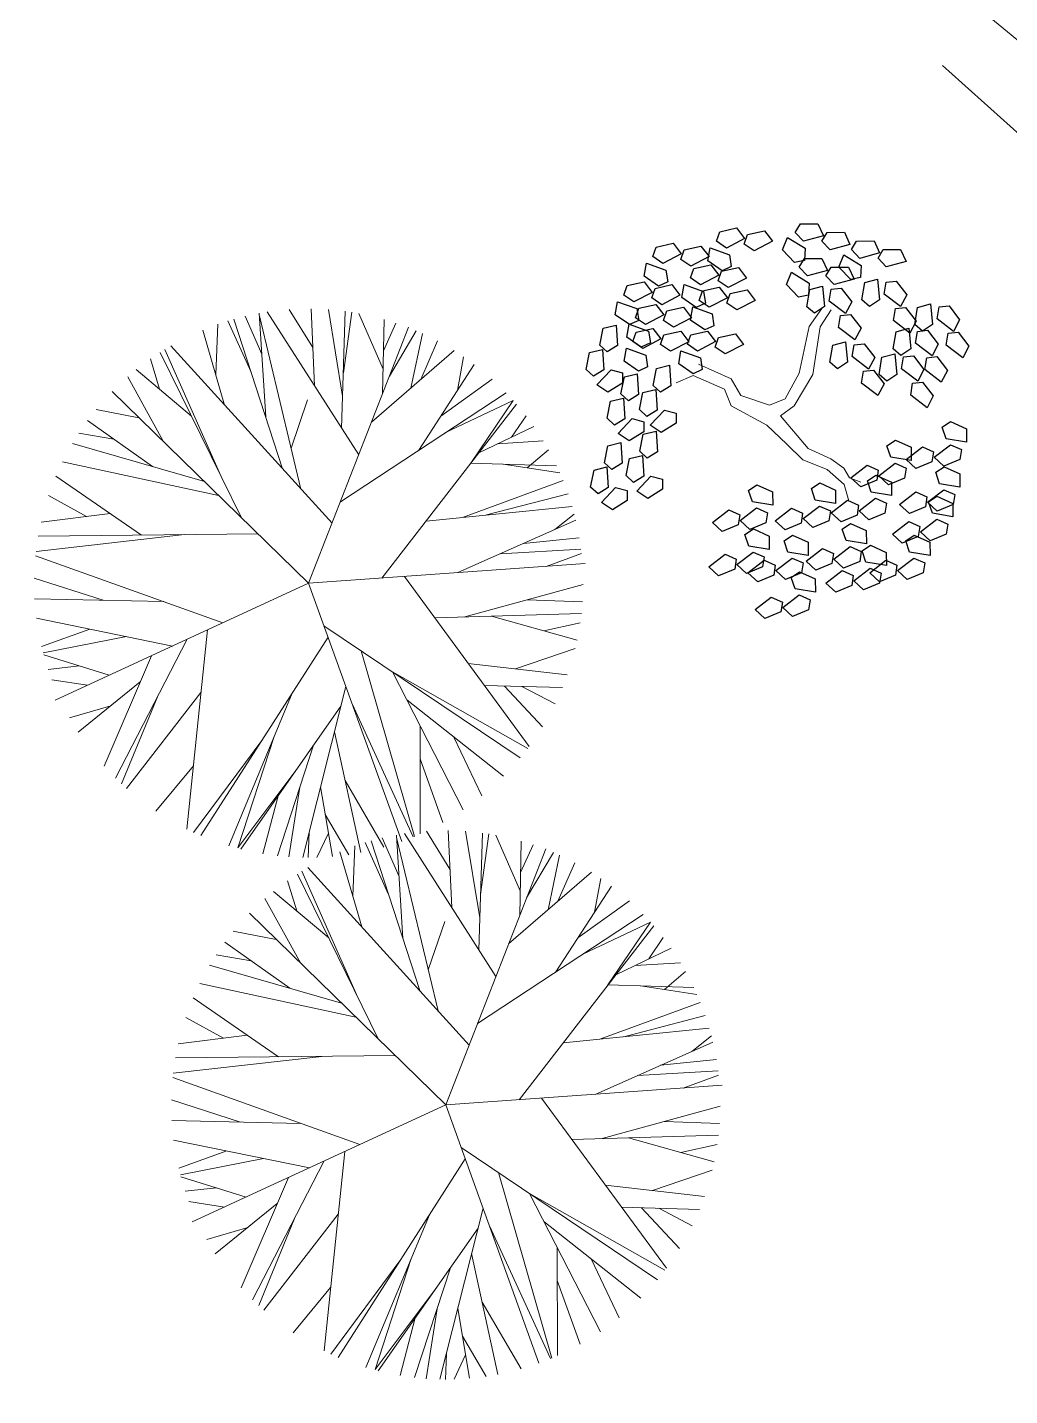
# Model space of a CAD drawing. Header units: millimetres. Extents: x 997 to 4249, y 599 to 1440.
# Drawn here: x 1463.88 to 1477.65, y 891.69 to 910.87 of the extents above; entities that cross this region are included whole.
import ezdxf

# ---------------------------------------------------------------- set-up
doc = ezdxf.new("R2010")
doc.units = ezdxf.units.MM
doc.linetypes.add('Continuo', pattern=[0])
doc.linetypes.add('DASHED', pattern=[19.05, 12.7, -6.35])
doc.layers.add('cercas existentes', color=18, linetype='Continuous')
doc.layers.add('taludes', color=9, linetype='Continuous')

# ---------------------------------------------------------------- blocks, each defined once
blk = doc.blocks.new('L', base_point=(1.3683, 0.5913))
at = {"linetype": 'Continuo'}
for p, q in [((1.2809, 0.65), (1.3117, 0.675)), ((1.3117, 0.675), (1.3419, 0.6213)), ((1.2937, 0.5998), (1.2809, 0.65)), ((1.3419, 0.6213), (1.3225, 0.5909)), ((1.2753, 0.5668), (1.3061, 0.5917)), ((1.3225, 0.5909), (1.2937, 0.5998)), ((1.3061, 0.5917), (1.3362, 0.538)), ((1.2881, 0.5166), (1.2753, 0.5668)), ((1.3362, 0.538), (1.3169, 0.5076)), ((1.337, 0.4891), (1.3557, 0.5478)), ((1.3557, 0.5478), (1.3911, 0.5544)), ((1.3911, 0.5544), (1.4042, 0.5272)), ((1.3169, 0.5076), (1.2881, 0.5166)), ((1.4042, 0.5272), (1.3763, 0.4836)), ((1.3763, 0.4836), (1.337, 0.4891))]:
    blk.add_line(p, q, dxfattribs=at)
blk = doc.blocks.new('gtfoods1')
at = {"layer": 'taludes', "lineweight": 5, "extrusion": (-0.01642, -0.01246, 0.999788)}
for p, q in [((-457.234, 244.485, 12.094), (-457.323, 245.939, 12.111)), ((-455.93, 243.954, 12.109), (-457.213, 245.957, 12.113)), ((-456.573, 245.461, 12.117), (-456.903, 245.992, 12.118)), ((-456.549, 244.921, 12.111), (-456.597, 246.001, 12.124)), ((-456.155, 244.775, 12.116), (-456.354, 245.991, 12.127)), ((-456.169, 244.327, 12.11), (-456.118, 245.967, 12.131)), ((-456.145, 245.104, 12.12), (-456.028, 245.954, 12.132)), ((-455.589, 245.155, 12.13), (-455.929, 245.936, 12.134)), ((-457.935, 245.081, 12.09), (-457.905, 245.785, 12.099)), ((-457.438, 245.115, 12.099), (-457.763, 245.832, 12.102)), ((-456.998, 243.757, 12.089), (-457.679, 245.856, 12.104)), ((-457.288, 245.366, 12.104), (-457.522, 245.897, 12.107)), ((-456.74, 243.474, 12.09), (-457.321, 245.904, 12.11)), ((-456.632, 242.154, 12.075), (-455.231, 245.745, 12.143)), ((-455.596, 244.81, 12.125), (-455.575, 245.853, 12.138)), ((-455.584, 245.414, 12.133), (-455.408, 245.801, 12.141)), ((-457.809, 244.65, 12.087), (-458.116, 245.704, 12.095)), ((-455.5, 245.057, 12.13), (-455.124, 245.693, 12.144)), ((-455.198, 244.891, 12.133), (-455.036, 245.654, 12.145)), ((-455.059, 245.011, 12.136), (-454.825, 245.55, 12.147)), ((-457.573, 243.072, 12.071), (-458.712, 245.391, 12.081)), ((-457.883, 243.704, 12.074), (-458.648, 245.431, 12.083)), ((-456.304, 242.994, 12.091), (-458.564, 245.481, 12.085)), ((-455.751, 244.413, 12.118), (-454.591, 245.415, 12.149)), ((-458.722, 244.875, 12.075), (-458.851, 245.298, 12.078)), ((-455.088, 244.019, 12.124), (-454.31, 245.221, 12.151)), ((-454.547, 244.855, 12.143), (-454.46, 245.329, 12.15)), ((-458.671, 244.144, 12.066), (-459.167, 245.049, 12.069)), ((-458.272, 244.496, 12.077), (-459.048, 245.149, 12.073)), ((-454.779, 244.497, 12.135), (-454.058, 245.013, 12.153)), ((-456.632, 242.154, 12.075), (-459.386, 244.842, 12.063)), ((-456.186, 243.297, 12.097), (-453.864, 244.825, 12.154)), ((-459.01, 244.475, 12.065), (-459.611, 244.59, 12.056)), ((-456.878, 244.049, 12.095), (-456.647, 244.727, 12.107)), ((-455.604, 242.227, 12.093), (-453.717, 244.664, 12.154)), ((-454.72, 244.262, 12.133), (-453.763, 244.717, 12.154)), ((-453.763, 244.717, 12.154), (-454.358, 243.836, 12.133)), ((-458.82, 243.79, 12.059), (-459.73, 244.436, 12.053)), ((-453.786, 244.201, 12.147), (-453.584, 244.5, 12.154)), ((-459.362, 244.174, 12.055), (-459.853, 244.259, 12.048)), ((-454.247, 243.98, 12.137), (-453.474, 244.35, 12.154)), ((-458.093, 243.58, 12.069), (-459.943, 244.113, 12.045)), ((-453.977, 244.109, 12.143), (-453.343, 244.149, 12.154)), ((-453.566, 243.772, 12.146), (-453.271, 244.025, 12.154)), ((-457.894, 243.385, 12.07), (-460.081, 243.858, 12.04)), ((-454.358, 243.836, 12.133), (-453.156, 243.801, 12.153)), ((-453.903, 243.823, 12.141), (-453.111, 243.703, 12.152)), ((-458.977, 242.828, 12.045), (-460.174, 243.657, 12.036)), ((-454.473, 243.077, 12.122), (-453.064, 243.592, 12.152)), ((-459.746, 243.091, 12.036), (-460.278, 243.382, 12.03)), ((-454.138, 243.111, 12.128), (-452.995, 243.408, 12.15)), ((-459.415, 243.132, 12.041), (-460.383, 243.012, 12.024)), ((-454.986, 243.026, 12.113), (-452.939, 243.231, 12.149)), ((-453.181, 242.906, 12.141), (-452.909, 243.122, 12.148)), ((-454.54, 242.303, 12.111), (-452.888, 243.036, 12.147)), ((-458.37, 242.835, 12.055), (-460.453, 242.6, 12.018)), ((-457.34, 242.845, 12.072), (-460.422, 242.813, 12.021)), ((-453.621, 242.711, 12.131), (-452.838, 242.791, 12.145)), ((-457.835, 241.599, 12.048), (-460.46, 242.539, 12.017)), ((-453.943, 242.568, 12.124), (-452.815, 242.63, 12.144)), ((-453.303, 242.39, 12.133), (-452.808, 242.57, 12.143)), ((-456.632, 242.154, 12.075), (-452.757, 242.429, 12.142)), ((-459.512, 241.915, 12.025), (-460.479, 242.224, 12.013)), ((-456.632, 242.154, 12.075), (-460.186, 240.514, 11.996)), ((-456.632, 242.154, 12.075), (-455.327, 238.535, 12.051)), ((-455.289, 242.249, 12.098), (-453.538, 239.867, 12.097)), ((-454.441, 241.681, 12.105), (-452.785, 242.138, 12.138)), ((-458.664, 241.896, 12.038), (-460.473, 241.936, 12.009)), ((-453.567, 241.923, 12.122), (-452.794, 241.895, 12.135)), ((-454.862, 241.669, 12.098), (-452.808, 241.731, 12.133)), ((-458.542, 241.273, 12.033), (-460.448, 241.662, 12.006)), ((-456.417, 241.557, 12.071), (-453.665, 239.705, 12.093)), ((-454.069, 241.693, 12.111), (-452.869, 241.354, 12.127)), ((-453.336, 241.486, 12.121), (-452.825, 241.6, 12.131)), ((-459.7, 241.51, 12.017), (-460.375, 241.266, 12.002)), ((-459.187, 241.405, 12.024), (-460.353, 241.177, 12.002)), ((-458.335, 241.368, 12.037), (-459.341, 239.423, 11.996)), ((-458.049, 241.5, 12.044), (-458.34, 238.707, 12.004)), ((-456.36, 241.4, 12.07), (-458.141, 238.615, 12.006)), ((-459.429, 240.863, 12.013), (-460.345, 241.148, 12.001)), ((-458.837, 241.137, 12.026), (-459.5, 239.59, 11.996)), ((-455.894, 241.205, 12.075), (-455.146, 238.605, 12.055)), ((-453.732, 240.953, 12.108), (-452.896, 241.238, 12.125)), ((-459.848, 240.994, 12.008), (-460.284, 240.945, 12)), ((-454.393, 241.03, 12.098), (-453.006, 240.869, 12.119)), ((-459.734, 240.723, 12.006), (-460.233, 240.801, 11.999)), ((-458.994, 240.772, 12.019), (-459.863, 240.066, 11.996)), ((-455.458, 240.912, 12.079), (-453.561, 239.837, 12.097)), ((-455.458, 240.912, 12.079), (-454.464, 238.976, 12.071)), ((-458.752, 240.562, 12.02), (-459.255, 239.34, 11.997)), ((-458.141, 240.623, 12.031), (-459.184, 239.275, 11.997)), ((-456.862, 240.615, 12.052), (-457.751, 238.473, 12.011)), ((-456.11, 240.706, 12.066), (-456.714, 238.308, 12.026)), ((-454.164, 240.719, 12.098), (-453.074, 240.69, 12.115)), ((-453.888, 240.712, 12.102), (-453.354, 240.14, 12.104)), ((-453.643, 240.705, 12.106), (-453.177, 240.461, 12.111)), ((-459.407, 240.436, 12.008), (-459.984, 240.267, 11.996)), ((-456.18, 240.429, 12.061), (-457.582, 238.426, 12.013)), ((-456.021, 240.461, 12.064), (-455.166, 238.597, 12.055)), ((-455.256, 240.518, 12.077), (-453.898, 239.447, 12.086)), ((-457.116, 240.004, 12.04), (-457.623, 238.445, 12.013)), ((-456.27, 240.07, 12.055), (-455.901, 238.377, 12.04)), ((-455.07, 240.155, 12.076), (-455.067, 238.639, 12.057)), ((-454.595, 239.997, 12.082), (-454.202, 239.171, 12.078)), ((-457.275, 239.97, 12.037), (-458.244, 238.661, 12.005)), ((-456.562, 239.882, 12.048), (-457.07, 238.332, 12.02)), ((-455.069, 239.692, 12.07), (-454.749, 238.799, 12.064)), ((-458.247, 239.594, 12.017), (-458.772, 238.958, 12)), ((-456.796, 239.548, 12.04), (-457.623, 238.445, 12.013)), ((-456.754, 239.297, 12.037), (-456.908, 238.317, 12.023)), ((-456.464, 239.298, 12.042), (-456.299, 238.321, 12.033)), ((-456.121, 239.388, 12.049), (-455.577, 238.454, 12.046)), ((-457.06, 239.171, 12.031), (-457.273, 238.361, 12.017)), ((-456.399, 238.91, 12.038), (-456.067, 238.348, 12.037)), ((-456.623, 238.668, 12.032), (-456.636, 238.307, 12.027)), ((-456.355, 238.65, 12.036), (-456.516, 238.309, 12.029)), ((-454.007, 236.639, 12.109), (-455.29, 238.643, 12.113)), ((-454.65, 238.147, 12.117), (-454.98, 238.678, 12.118)), ((-454.626, 237.607, 12.111), (-454.674, 238.687, 12.124)), ((-454.232, 237.461, 12.116), (-454.431, 238.677, 12.127)), ((-454.246, 237.012, 12.11), (-454.195, 238.652, 12.131)), ((-454.222, 237.79, 12.12), (-454.104, 238.639, 12.132)), ((-456.012, 237.767, 12.09), (-455.982, 238.471, 12.099)), ((-455.515, 237.8, 12.099), (-455.84, 238.517, 12.102)), ((-455.075, 236.443, 12.089), (-455.756, 238.542, 12.104)), ((-455.365, 238.052, 12.104), (-455.599, 238.583, 12.107)), ((-455.311, 237.171, 12.094), (-455.4, 238.624, 12.111)), ((-454.817, 236.16, 12.09), (-455.398, 238.589, 12.11)), ((-453.666, 237.841, 12.13), (-454.006, 238.622, 12.134)), ((-453.673, 237.495, 12.125), (-453.652, 238.539, 12.138)), ((-453.661, 238.099, 12.133), (-453.485, 238.487, 12.141)), ((-455.886, 237.336, 12.087), (-456.193, 238.39, 12.095)), ((-454.709, 234.84, 12.075), (-453.308, 238.431, 12.143)), ((-453.577, 237.743, 12.13), (-453.2, 238.379, 12.144)), ((-453.275, 237.577, 12.133), (-453.113, 238.34, 12.145)), ((-455.65, 235.758, 12.071), (-456.789, 238.077, 12.081)), ((-455.96, 236.389, 12.074), (-456.725, 238.117, 12.083)), ((-454.381, 235.68, 12.091), (-456.641, 238.167, 12.085)), ((-453.828, 237.098, 12.118), (-452.668, 238.101, 12.149)), ((-453.136, 237.696, 12.136), (-452.902, 238.236, 12.147)), ((-456.799, 237.56, 12.075), (-456.928, 237.983, 12.078)), ((-453.165, 236.705, 12.124), (-452.387, 237.907, 12.151)), ((-452.624, 237.541, 12.143), (-452.537, 238.014, 12.15)), ((-456.748, 236.83, 12.066), (-457.244, 237.735, 12.069)), ((-456.349, 237.182, 12.077), (-457.125, 237.834, 12.073)), ((-452.856, 237.182, 12.135), (-452.135, 237.699, 12.153)), ((-454.709, 234.84, 12.075), (-457.463, 237.527, 12.063)), ((-454.263, 235.982, 12.097), (-451.941, 237.511, 12.154)), ((-454.955, 236.735, 12.095), (-454.724, 237.413, 12.107)), ((-453.681, 234.913, 12.093), (-451.794, 237.35, 12.154)), ((-452.797, 236.947, 12.133), (-451.84, 237.403, 12.154)), ((-451.84, 237.403, 12.154), (-452.435, 236.522, 12.133)), ((-456.897, 236.475, 12.059), (-457.807, 237.121, 12.053)), ((-457.087, 237.161, 12.065), (-457.688, 237.275, 12.056)), ((-451.863, 236.886, 12.147), (-451.661, 237.186, 12.154)), ((-457.438, 236.86, 12.055), (-457.93, 236.944, 12.048)), ((-452.324, 236.666, 12.137), (-451.551, 237.036, 12.154)), ((-456.17, 236.266, 12.069), (-458.02, 236.799, 12.045)), ((-452.054, 236.795, 12.143), (-451.42, 236.834, 12.154)), ((-455.971, 236.071, 12.07), (-458.158, 236.544, 12.04)), ((-451.643, 236.457, 12.146), (-451.348, 236.71, 12.154)), ((-457.053, 235.514, 12.045), (-458.251, 236.343, 12.036)), ((-452.435, 236.522, 12.133), (-451.233, 236.487, 12.153)), ((-451.98, 236.508, 12.141), (-451.188, 236.388, 12.152)), ((-452.55, 235.763, 12.122), (-451.141, 236.277, 12.152)), ((-457.823, 235.776, 12.036), (-458.355, 236.067, 12.03)), ((-452.215, 235.796, 12.128), (-451.072, 236.094, 12.15)), ((-457.492, 235.817, 12.041), (-458.459, 235.697, 12.024)), ((-453.063, 235.711, 12.113), (-451.016, 235.917, 12.149)), ((-451.258, 235.591, 12.141), (-450.986, 235.807, 12.148)), ((-452.617, 234.988, 12.111), (-450.965, 235.722, 12.147)), ((-456.447, 235.52, 12.055), (-458.53, 235.285, 12.018)), ((-455.417, 235.531, 12.072), (-458.499, 235.499, 12.021)), ((-451.698, 235.396, 12.131), (-450.915, 235.477, 12.145)), ((-455.912, 234.284, 12.048), (-458.537, 235.224, 12.017)), ((-452.02, 235.253, 12.124), (-450.892, 235.316, 12.144)), ((-451.379, 235.076, 12.133), (-450.885, 235.255, 12.143)), ((-454.709, 234.84, 12.075), (-450.834, 235.115, 12.142)), ((-457.589, 234.6, 12.025), (-458.556, 234.91, 12.013)), ((-454.709, 234.84, 12.075), (-458.263, 233.2, 11.996)), ((-454.709, 234.84, 12.075), (-453.404, 231.22, 12.051)), ((-453.366, 234.935, 12.098), (-451.615, 232.553, 12.097)), ((-452.518, 234.367, 12.105), (-450.862, 234.824, 12.138)), ((-456.741, 234.581, 12.038), (-458.55, 234.622, 12.009)), ((-451.644, 234.608, 12.122), (-450.871, 234.581, 12.135)), ((-452.939, 234.354, 12.098), (-450.885, 234.417, 12.133)), ((-456.618, 233.959, 12.033), (-458.525, 234.348, 12.006)), ((-454.494, 234.243, 12.071), (-451.742, 232.39, 12.093)), ((-452.146, 234.378, 12.111), (-450.946, 234.04, 12.127)), ((-451.413, 234.171, 12.121), (-450.902, 234.285, 12.131)), ((-457.777, 234.195, 12.017), (-458.452, 233.951, 12.002)), ((-457.264, 234.091, 12.024), (-458.43, 233.862, 12.002)), ((-456.412, 234.054, 12.037), (-457.418, 232.108, 11.996)), ((-456.126, 234.186, 12.044), (-456.416, 231.392, 12.004)), ((-454.437, 234.086, 12.07), (-456.218, 231.301, 12.006)), ((-453.971, 233.891, 12.075), (-453.222, 231.291, 12.055)), ((-451.809, 233.639, 12.108), (-450.973, 233.923, 12.125)), ((-457.506, 233.549, 12.013), (-458.422, 233.833, 12.001)), ((-457.925, 233.679, 12.008), (-458.361, 233.63, 12)), ((-456.914, 233.822, 12.026), (-457.577, 232.276, 11.996)), ((-452.47, 233.715, 12.098), (-451.083, 233.554, 12.119)), ((-457.811, 233.408, 12.006), (-458.31, 233.486, 11.999)), ((-457.071, 233.457, 12.019), (-457.94, 232.751, 11.996)), ((-453.535, 233.598, 12.079), (-451.638, 232.522, 12.097)), ((-453.535, 233.598, 12.079), (-452.541, 231.661, 12.071)), ((-456.217, 233.308, 12.031), (-457.261, 231.961, 11.997)), ((-454.939, 233.3, 12.052), (-455.828, 231.159, 12.011)), ((-454.187, 233.392, 12.066), (-454.791, 230.993, 12.026)), ((-452.241, 233.405, 12.098), (-451.151, 233.376, 12.115)), ((-451.965, 233.397, 12.102), (-451.431, 232.826, 12.104)), ((-451.72, 233.391, 12.106), (-451.254, 233.146, 12.111)), ((-457.484, 233.121, 12.008), (-458.061, 232.953, 11.996)), ((-456.829, 233.248, 12.02), (-457.332, 232.026, 11.997)), ((-454.257, 233.114, 12.061), (-455.658, 231.112, 12.013)), ((-454.098, 233.146, 12.064), (-453.243, 231.283, 12.055)), ((-453.333, 233.204, 12.077), (-451.975, 232.132, 12.086)), ((-455.193, 232.689, 12.04), (-455.7, 231.131, 12.013)), ((-454.347, 232.756, 12.055), (-453.978, 231.062, 12.04)), ((-453.147, 232.841, 12.076), (-453.144, 231.325, 12.057)), ((-455.352, 232.656, 12.037), (-456.321, 231.347, 12.005)), ((-454.639, 232.568, 12.048), (-455.147, 231.017, 12.02)), ((-452.672, 232.682, 12.082), (-452.279, 231.857, 12.078)), ((-453.146, 232.378, 12.07), (-452.826, 231.484, 12.064)), ((-456.324, 232.279, 12.017), (-456.849, 231.643, 12)), ((-454.873, 232.234, 12.04), (-455.7, 231.131, 12.013)), ((-454.831, 231.982, 12.037), (-454.985, 231.002, 12.023)), ((-454.541, 231.984, 12.042), (-454.376, 231.007, 12.033)), ((-454.198, 232.074, 12.049), (-453.654, 231.14, 12.046)), ((-455.137, 231.857, 12.031), (-455.35, 231.046, 12.017)), ((-454.476, 231.596, 12.038), (-454.144, 231.034, 12.037)), ((-454.7, 231.353, 12.032), (-454.713, 230.992, 12.027)), ((-454.432, 231.336, 12.036), (-454.593, 230.994, 12.029))]:
    blk.add_line(p, q, dxfattribs=at)
at = {"layer": 'taludes', "linetype": 'Continuo', "lineweight": 5, "extrusion": (-0.012368, -0.016489, 0.999788)}
for p, q in [((-449.616, 245.755, 12.097), (-449.435, 246.005, 12.103)), ((-449.458, 245.75, 12.099), (-449.305, 245.988, 12.104)), ((-449.753, 245.098, 12.084), (-449.616, 245.755, 12.097)), ((-449.565, 245.078, 12.086), (-449.458, 245.75, 12.099)), ((-450.709, 245.02, 12.071), (-451.166, 245.223, 12.069)), ((-451.243, 245.064, 12.065), (-451.478, 244.963, 12.061)), ((-450.801, 244.875, 12.068), (-451.243, 245.064, 12.065)), ((-450.572, 244.786, 12.069), (-450.709, 245.02, 12.071)), ((-449.952, 244.74, 12.076), (-449.753, 245.098, 12.084)), ((-449.825, 244.641, 12.076), (-449.565, 245.078, 12.086)), ((-450.707, 244.642, 12.065), (-450.801, 244.875, 12.068)), ((-450.172, 244.652, 12.072), (-450.572, 244.786, 12.069)), ((-450.209, 244.37, 12.067), (-450.707, 244.642, 12.065)), ((-450.172, 244.652, 12.072), (-449.952, 244.74, 12.076)), ((-450.017, 244.499, 12.071), (-449.825, 244.641, 12.076)), ((-450.017, 244.499, 12.071), (-449.627, 244.041, 12.068)), ((-450.209, 244.37, 12.067), (-449.928, 244.105, 12.066)), ((-449.928, 244.105, 12.066), (-449.704, 243.882, 12.065)), ((-449.627, 244.041, 12.068), (-449.313, 243.896, 12.07)), ((-449.704, 243.882, 12.065), (-449.361, 243.749, 12.067)), ((-449.313, 243.896, 12.07), (-449.129, 243.769, 12.07)), ((-449.361, 243.749, 12.067), (-449.122, 243.539, 12.066)), ((-449.129, 243.769, 12.07), (-449.047, 243.631, 12.069)), ((-449.047, 243.631, 12.069), (-448.89, 243.572, 12.07)), ((-449.122, 243.539, 12.066), (-449.057, 243.308, 12.063))]:
    blk.add_line(p, q, dxfattribs=at)
at = {"layer": 'taludes', "linetype": 'DASHED', "lineweight": 5, "ltscale": 0.25}
blk.add_lwpolyline([(-320.828, 172.706), (-341.375, 180.171), (-358.77, 185.354), (-370.81, 185.581), (-377.616, 186.962), (-399.685, 192.753), (-405.402, 196.75), (-417.209, 204.642), (-425.902, 209.435), (-427.312, 211.637), (-427.077, 220.304), (-438.294, 240.928), (-456.842, 257.576), (-480.786, 260.129), (-491.37, 260.816), (-502.854, 263.267), (-520.267, 268.515), (-539.213, 268.638), (-540.268, 268.813), (-546.896, 270.764), (-557.583, 273.208), (-574.669, 276.685)], dxfattribs=at)
at = {"layer": 'taludes', "lineweight": 5, "elevation": 13.33}
blk.add_lwpolyline([(-713.332, 331.318), (-710.841, 331.221), (-691.321, 330.807), (-663.006, 321.026), (-631.197, 307.062), (-578.354, 278.127), (-564.885, 274.255), (-544.871, 270.452), (-526.339, 286.422), (-506.785, 297.004), (-484.325, 280.822), (-427.732, 234.121), (-394.233, 208.646), (-293.309, 172.951), (-278.688, 167.779), (-255.398, 168.56)], dxfattribs=at)
at = {"layer": 'taludes', "linetype": 'Continuo', "lineweight": 5, "extrusion": (-0.012368, -0.016489, 0.999788)}
for p, xscale, yscale, zscale, rotation in [((-507.632, -72.058, 13.603), 4.693247904986873, 4.693247904986873, 4.693247904986873, 292.8731664010561), ((-508.437, -72.722, 13.603), 4.693247905292083, 4.693247905292083, 4.693247905292083, 305.0710582407918), ((-509.02, -73.428, 13.603), 4.693247905292083, 4.693247905292083, 4.693247905292083, 305.0710582407918), ((-506.857, -71.778, 13.603), 4.693247904986873, 4.693247904986873, 4.693247904986873, 292.8731664010561), ((-507.294, -72.414, 13.603), 4.693247904986873, 4.693247904986873, 4.693247904986873, 292.8731664010561), ((-508.419, -73.352, 13.603), 4.693247905292083, 4.693247905292083, 4.693247905292083, 305.0710582407918), ((-506.429, -72.186, 13.603), 4.693247905158423, 4.693247905158423, 4.693247905158423, 240.0875733262941), ((-509.021, -74.105, 13.603), 4.693247905292083, 4.693247905292083, 4.693247905292083, 305.0710582407918), ((-508.134, -73.531, 13.603), 4.693247905292083, 4.693247905292083, 4.693247905292083, 305.0710582407918), ((-506.987, -72.726, 13.603), 4.693247905158423, 4.693247905158423, 4.693247905158423, 240.0875733262941), ((-505.628, -72.019, 13.603), 4.693247905158423, 4.693247905158423, 4.693247905158423, 240.0875733262941), ((-508.701, -74.259, 13.603), 4.693247905292083, 4.693247905292083, 4.693247905292083, 305.0710582407918), ((-508.98, -74.867, 13.603), 4.693247905007419, 4.693247905007419, 4.693247905007419, 11.23182489907098), ((-508.531, -74.552, 13.603), 4.693247905292083, 4.693247905292083, 4.693247905292083, 305.0710582407918), ((-505.663, -72.473, 13.603), 4.693247905158423, 4.693247905158423, 4.693247905158423, 240.0875733262941), ((-507.896, -74.122, 13.603), 4.693247905292083, 4.693247905292083, 4.693247905292083, 305.0710582407918), ((-506.261, -73.156, 13.603), 4.693247905158423, 4.693247905158423, 4.693247905158423, 240.0875733262941), ((-505.608, -72.879, 13.603), 4.693247905158423, 4.693247905158423, 4.693247905158423, 240.0875733262941), ((-508.332, -75.237, 13.603), 4.693247905007419, 4.693247905007419, 4.693247905007419, 11.23182489907098), ((-508.043, -74.869, 13.603), 4.693247905007419, 4.693247905007419, 4.693247905007419, 11.23182489907098), ((-504.845, -73.135, 13.603), 4.693247904105663, 4.693247904105663, 4.693247904105663, 135.1959007807611), ((-507.94, -76.148, 13.603), 4.693247905007419, 4.693247905007419, 4.693247905007419, 11.23182489907098), ((-507.638, -75.722, 13.603), 4.693247905007419, 4.693247905007419, 4.693247905007419, 11.23182489907098), ((-505.31, -73.807, 13.603), 4.693247904105663, 4.693247904105663, 4.693247904105663, 135.1959007807611), ((-504.54, -73.695, 13.603), 4.693247904105663, 4.693247904105663, 4.693247904105663, 135.1959007807611), ((-505.236, -74.365, 13.603), 4.693247904105663, 4.693247904105663, 4.693247904105663, 135.1959007807611), ((-506.488, -75.474, 13.603), 4.693247904105663, 4.693247904105663, 4.693247904105663, 135.1959007807611), ((-505.797, -74.924, 13.603), 4.693247904105663, 4.693247904105663, 4.693247904105663, 135.1959007807611), ((-504.371, -74.087, 13.603), 4.693247904105663, 4.693247904105663, 4.693247904105663, 135.1959007807611), ((-506.155, -75.999, 13.603), 4.693247904105663, 4.693247904105663, 4.693247904105663, 135.1959007807611), ((-505.666, -75.738, 13.603), 4.693247904105663, 4.693247904105663, 4.693247904105663, 135.1959007807611), ((-505.112, -75.119, 13.603), 4.693247904105663, 4.693247904105663, 4.693247904105663, 135.1959007807611), ((-504.301, -74.714, 13.603), 4.693247904105663, 4.693247904105663, 4.693247904105663, 135.1959007807611), ((-504.705, -75.196, 13.603), 4.693247904105663, 4.693247904105663, 4.693247904105663, 135.1959007807611), ((-505.277, -76.092, 13.603), 4.693247904105663, 4.693247904105663, 4.693247904105663, 135.1959007807611)]:
    blk.add_blockref('L', p, dxfattribs=dict(at, xscale=xscale, yscale=yscale, zscale=zscale, rotation=rotation))

msp = doc.modelspace()

# ---------------------------------------------------------------- block references
at = {"layer": 'cercas existentes', "color": 1}
msp.add_blockref('gtfoods1', (1924.454, 660.921), dxfattribs=at)

doc.saveas('drawing.dxf')
